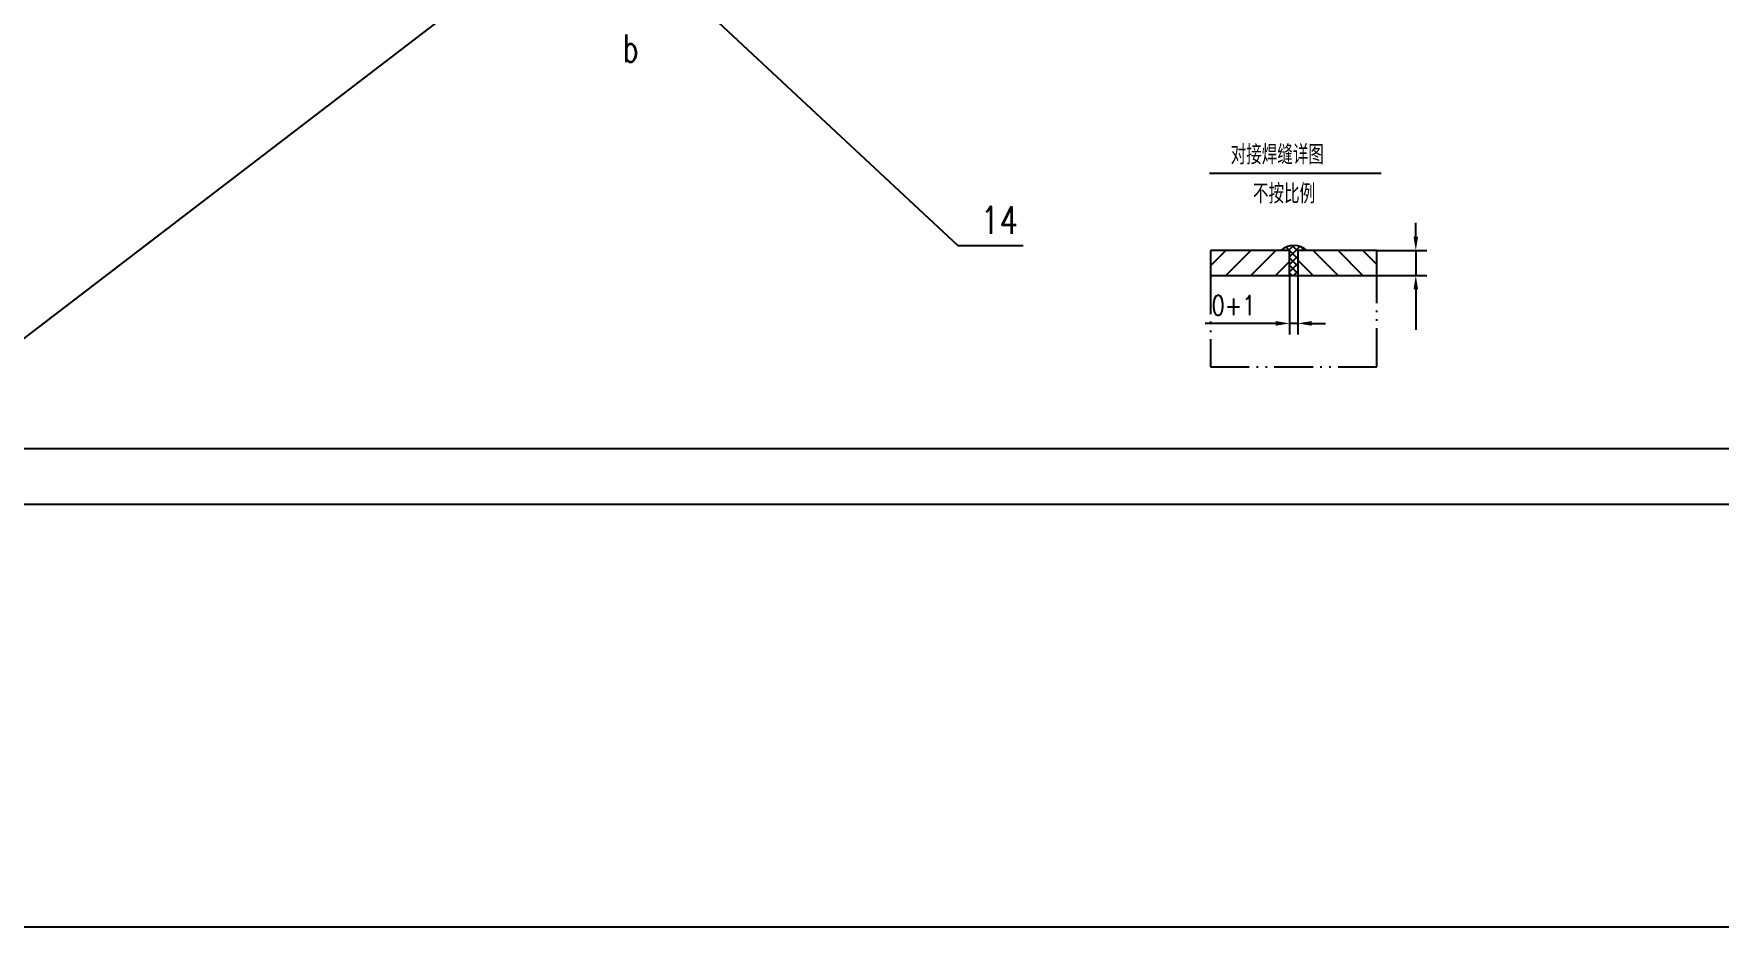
# Model space of a CAD drawing. Header units: millimetres. Extents: x -1762 to 42666, y -863 to 15979.
# Drawn here: x 10586 to 13625, y -863 to 748 of the extents above; entities that cross this region are included whole.
import ezdxf

# ---------------------------------------------------------------- set-up
doc = ezdxf.new("R2010")
doc.units = ezdxf.units.MM
doc.header["$LTSCALE"] = 10
doc.header["$MEASUREMENT"] = 0
doc.linetypes.add('SDHX', pattern=[11.5, 7, -1.3, 0.3, -1.3, 0.3, -1.3])
doc.layers.get('0').update_dxf_attribs({"linetype": 'CONTINUOUS'})
doc.layers.get('DEFPOINTS').update_dxf_attribs({"linetype": 'CONTINUOUS'})
for name, color, linetype in [('1轮廓实线层', 7, 'CONTINUOUS'), ('2细线层', 3, 'CONTINUOUS'), ('5剖面线层', 2, 'CONTINUOUS'), ('6文字层', 3, 'CONTINUOUS'), ('7标注层', 4, 'CONTINUOUS'), ('9双点划线', 6, 'SDHX'), ('图框层', 7, 'CONTINUOUS')]:
    doc.layers.add(name, color=color, linetype=linetype)
doc.styles.add('PC_TEXTSTYLE', font='romans.shx', dxfattribs={"width": 0.8, "bigfont": 'hzfs.shx'})
doc.dimstyles.new('TH_GBDIM', dxfattribs={"dimscale": 10, "dimtxt": 3.5, "dimasz": 2.5, "dimexe": 2, "dimexo": 0, "dimgap": 1.5, "dimtad": 1, "dimdec": 0, "dimzin": 0, "dimdsep": 46, "dimtxsty": 'PC_TEXTSTYLE', "dimcen": 2.5, "dimadec": 0, "dimazin": 0, "dimtfac": 0.714286, "dimtdec": 0, "dimtmove": 0, "dimatfit": 3, "dimfxl": 0, "dimtolj": 1, "dimtzin": 0, "dimarcsym": 0})

# ---------------------------------------------------------------- blocks, each defined once
blk = doc.blocks.new('*D26')
at = {"color": 0, "linetype": 'ByBlock', "ltscale": 14, "transparency": 16777216}
for p, q in [((-10.4, -184.4), (-10.4, -290.8)), ((4.6, -184.4), (4.6, -290.8)), ((-35.4, -270.8), (-162.4, -270.8)), ((4.6, -270.8), (-10.4, -270.8)), ((29.6, -270.8), (54.6, -270.8))]:
    blk.add_line(p, q, dxfattribs=at)
for points in [[(-35.4, -266.6), (-35.4, -275), (-10.4, -270.8)], [(29.6, -266.6), (29.6, -275), (4.6, -270.8)]]:
    blk.add_solid(points, dxfattribs=at)
at = {"layer": 'DEFPOINTS', "color": 0, "linetype": 'ByBlock', "ltscale": 14, "transparency": 16777216}
for p in [(-10.4, -184.4), (4.6, -184.4), (4.6, -270.8)]:
    blk.add_point(p, dxfattribs=at)
at = {"color": 3, "linetype": 'ByBlock', "ltscale": 14, "transparency": 16777216, "insert": (-111.4, -238.3), "char_height": 35, "attachment_point": 5, "style": 'PC_TEXTSTYLE'}
blk.add_mtext('\\A1;0+1{}{}', dxfattribs=at)
blk = doc.blocks.new('*D27')
at = {"color": 0, "linetype": 'ByBlock', "ltscale": 14, "transparency": 16777216}
for p, q in [((217.3, -114.4), (217.3, -89.4)), ((147.1, -139.4), (237.3, -139.4)), ((217.3, -139.4), (217.3, -184.4)), ((147.1, -184.4), (237.3, -184.4)), ((217.3, -209.4), (217.3, -282.6))]:
    blk.add_line(p, q, dxfattribs=at)
for points in [[(213.1, -114.4), (221.5, -114.4), (217.3, -139.4)], [(213.1, -209.4), (221.5, -209.4), (217.3, -184.4)]]:
    blk.add_solid(points, dxfattribs=at)
at = {"layer": 'DEFPOINTS', "color": 0, "linetype": 'ByBlock', "ltscale": 14, "transparency": 16777216}
for p in [(147.1, -139.4), (217.3, -139.4), (147.1, -184.4)]:
    blk.add_point(p, dxfattribs=at)
at = {"color": 3, "linetype": 'ByBlock', "ltscale": 14, "transparency": 16777216, "insert": (184.8, -258.7), "char_height": 35, "attachment_point": 5, "rotation": 90, "style": 'PC_TEXTSTYLE'}
blk.add_mtext('\\A1; {}{}', dxfattribs=at)
blk = doc.blocks.new('*U24')
at = {"layer": '5剖面线层', "ltscale": 7}
h = blk.add_hatch(dxfattribs=at)
h.set_pattern_fill('ANSI31', color=256, scale=10, style=0)
h.set_pattern_definition([(45, (-746.158, -821.566), (-22.4506, 22.4506), [])])
h.paths.add_polyline_path([(-10.4, -184.4), (-10.4, -139.4), (-152.9, -139.4), (-152.9, -184.4)])
at = {"layer": '5剖面线层'}
h = blk.add_hatch(dxfattribs=at)
h.set_pattern_fill('ANSI37', color=256, scale=3, style=0)
h.set_pattern_definition([(45, (-2190.355, -4646.182), (-6.735192, 6.735192), []), (135, (-2190.355, -4646.182), (-6.735192, -6.735192), [])])
h.paths.add_polyline_path([(4.6, -139.4), (21.4, -139.4, 0.358906), (-26.6, -139.4), (-10.4, -139.4), (-10.4, -184.4), (4.6, -184.4)])
at = {"layer": '5剖面线层', "ltscale": 7}
h = blk.add_hatch(dxfattribs=at)
h.set_pattern_fill('ANSI31', color=256, scale=10, angle=90, style=0)
h.set_pattern_definition([(135, (-746.158, -821.566), (-22.4506, -22.4506), [])])
h.paths.add_polyline_path([(147.1, -184.4), (147.1, -139.4), (4.6, -139.4), (4.6, -184.4)])
blk.add_line((-152.9, -184.4), (-10.4, -184.4))
at = {"layer": '1轮廓实线层'}
for p, q in [((-10.4, -139.4), (-152.9, -139.4)), ((-152.9, -139.4), (-152.9, -184.4)), ((-10.4, -184.4), (-10.4, -139.4)), ((147.1, -139.4), (4.6, -139.4)), ((4.6, -139.4), (4.6, -184.4)), ((147.1, -184.4), (147.1, -139.4)), ((-152.9, -184.4), (4.6, -184.4)), ((4.6, -184.4), (147.1, -184.4))]:
    blk.add_line(p, q, dxfattribs=at)
blk.add_arc((-2.6, -168.5), 37.8, 50.5132, 129.4868, dxfattribs=at)
at = {"layer": '6文字层'}
blk.add_line((-154.6, 0), (154.6, 0), dxfattribs=at)
at = {"layer": '9双点划线'}
for p, q in [((-152.9, -184.4), (-152.9, -349.4)), ((147.1, -349.4), (147.1, -184.4)), ((-152.9, -349.4), (147.1, -349.4))]:
    blk.add_line(p, q, dxfattribs=at)
at = {"layer": 'DEFPOINTS', "color": 0, "linetype": 'ByBlock'}
for p in [(147.1, -139.4), (147.1, -184.4)]:
    blk.add_point(p, dxfattribs=at)
at = {"layer": '2细线层', "style": 'PC_TEXTSTYLE', "width": 0.8}
for s, p in [('对接焊缝详图', (-116.4, 15.8)), ('不按比例', (-76.2, -54.7))]:
    blk.add_text(s, height=35, dxfattribs=at).set_placement(p)
at = {"layer": '7标注层', "ltscale": 10}
dim = blk.add_linear_dim(base=(217.3, -139.4), p1=(147.1, -184.4), p2=(147.1, -139.4), angle=90, text=' {}{}', dimstyle='TH_GBDIM', override={"dimgap": 1.5, "dimtad": 1, "dimjust": 0, "dimse1": 0, "dimse2": 0, "dimsd1": 0, "dimsd2": 0, "dimclrt": 3, "dimtvp": 0}, dxfattribs=at)
dim.commit()
dim.dimension.update_dxf_attribs({"geometry": '*D27', "text_midpoint": (217.3, -258.7), "dimtype": 160})
dim = blk.add_linear_dim(base=(4.6, -270.8), p1=(-10.4, -184.4), p2=(4.6, -184.4), text='0+1{}{}', dimstyle='TH_GBDIM', override={"dimgap": 1.5, "dimtad": 1, "dimjust": 0, "dimse1": 0, "dimse2": 0, "dimsd1": 0, "dimsd2": 0, "dimclrt": 3, "dimtvp": 0}, dxfattribs=at)
dim.commit()
dim.dimension.update_dxf_attribs({"geometry": '*D26', "text_midpoint": (-111.4, -270.8), "dimtype": 160})

msp = doc.modelspace()

# ---------------------------------------------------------------- linework, layer by layer
at = {"layer": '1轮廓实线层', "ltscale": 14}
for p, q in [((9181.64, -862.95), (18644.82, 6380.7)), ((18928.72, -862.95), (9181.64, -862.95))]:
    msp.add_line(p, q, dxfattribs=at)
at = {"layer": '7标注层', "ltscale": 14}
msp.add_lwpolyline([(11766.92, 818.43), (12252.15, 366.21), (12369.75, 366.21)], dxfattribs=at)
at = {"layer": 'DEFPOINTS', "color": 0, "ltscale": 14}
msp.add_line((9688.55, -100), (18098.55, -100), dxfattribs=at)
at = {"layer": '图框层', "color": 7, "ltscale": 14}
msp.add_line((9938.55, 0), (17998.55, 0), dxfattribs=at)

# ---------------------------------------------------------------- block references
at = {"layer": '1轮廓实线层'}
msp.add_blockref('*U24', (12860.54, 496.45), dxfattribs=at)

# ---------------------------------------------------------------- texts
at = {"layer": '6文字层', "ltscale": 14, "style": 'PC_TEXTSTYLE', "width": 0.667}
msp.add_text('b', height=50, dxfattribs=at).set_placement((11648.56, 696.28))
at = {"layer": '7标注层', "ltscale": 14, "insert": (12293.21, 436.21), "char_height": 49, "width": 83.221, "attachment_point": 1, "style": 'PC_TEXTSTYLE'}
msp.add_mtext('{\\Fromans,hz|c134;14}', dxfattribs=at)

doc.saveas('drawing.dxf')
